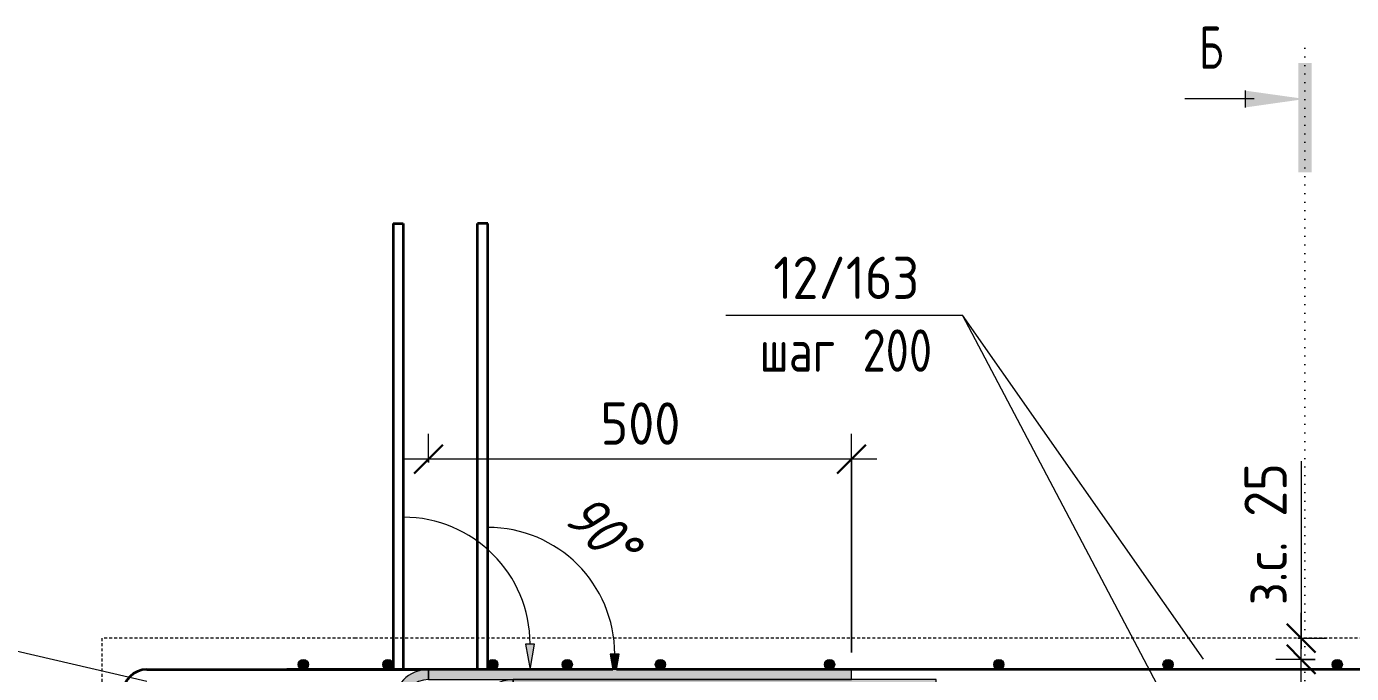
# Model space of a CAD drawing. Header units: millimetres. Extents: x 28954 to 49618, y -2651 to 78735.
# Drawn here: x 38555 to 40121, y -112 to 653 of the extents above; entities that cross this region are included whole.
import ezdxf

# ---------------------------------------------------------------- set-up
doc = ezdxf.new("R2010")
doc.units = ezdxf.units.MM
doc.linetypes.add('01 Штриховая _4 мм_', pattern=[6, 3.5, -2.5])
doc.linetypes.add('04 Пунктир 10мм', pattern=[10, 0, -10])
for name, color, linetype, lineweight in [('AA_Dim', 7, 'Continuous', 9), ('AA_Dim-20', 7, 'Continuous', 9), ('AA_Oformlenie', 7, 'Continuous', 9), ('AA_Razrez', 7, 'Continuous', 9), ('AA_Vinoska', 7, 'Continuous', 9), ('KR_Armatura', 7, 'Continuous', 20), ('KR_Armatura_Tonkie', 7, 'Continuous', 20)]:
    doc.layers.add(name, color=color, linetype=linetype, lineweight=lineweight)
doc.layers.add('AF_Perekritie', color=7, linetype='Continuous', lineweight=60, true_color=0x006a35)
doc.layers.add('AF_Perekritie_Опалубка', color=7, linetype='Continuous', lineweight=60, true_color=0x006a35)
doc.styles.add('ISOCPEUR', font='isocpeur.TTF', dxfattribs={"width": 0.7, "height": 50})
doc.styles.add('ISOCPEUR_1', font='isocpeur.TTF', dxfattribs={"width": 0.9, "height": 50})
doc.styles.add('ISOCPEUR_2', font='isocpeur.TTF', dxfattribs={"width": 0.8, "height": 50})
doc.styles.add('ISOCPEUR_I', font='isocpeui.ttf', dxfattribs={"width": 0.85, "height": 50})
doc.dimstyles.new('00_Точн_3_знака__прозр_', dxfattribs={"dimscale": 304.8, "dimtxt": 50.137748, "dimasz": 0.111549, "dimexe": 0.098425, "dimexo": 0.065617, "dimgap": 0.006562, "dimtad": 1, "dimdec": 3, "dimrnd": 0.001, "dimdsep": 46, "dimtxsty": 'ISOCPEUR_1', "dimblk1": 'OBLIQUE', "dimblk2": 'OBLIQUE', "dimsah": 1, "dimcen": 0.09, "dimdle": 0.098425, "dimazin": 0, "dimtfac": 1, "dimtdec": 4, "dimtix": 1, "dimtmove": 0, "dimatfit": 3, "dimfxl": 1, "dimtvp": 1, "dimtolj": 1, "dimtzin": 0, "dimlwd": 18, "dimlwe": 18, "dimarcsym": 2})
doc.dimstyles.new('00_Точн_3_знака__прозр__1', dxfattribs={"dimscale": 304.8, "dimtxt": 50.137748, "dimasz": 0.111549, "dimexe": 0.098425, "dimexo": 0.065617, "dimgap": 0.006562, "dimtad": 1, "dimdec": 3, "dimrnd": 0.001, "dimdsep": 46, "dimtxsty": 'ISOCPEUR_1', "dimblk1": 'OBLIQUE', "dimblk2": 'OBLIQUE', "dimsah": 1, "dimcen": 0.09, "dimdle": 0.098425, "dimazin": 0, "dimtfac": 1, "dimtdec": 4, "dimtix": 1, "dimtmove": 1, "dimatfit": 3, "dimfxl": 1, "dimtvp": 1, "dimtolj": 1, "dimtzin": 0, "dimlwd": 18, "dimlwe": 18, "dimarcsym": 2})

# ---------------------------------------------------------------- blocks, each defined once
blk = doc.blocks.new('Ktcnybwf - Лестница-3686718-А-А Арм')
at = {"layer": 'AF_Perekritie', "linetype": '01 Штриховая _4 мм_', "lineweight": 20}
for p, q in [((-31880.1, -70), (-32180.1, -70)), ((-32180.1, -70), (-32180.1, -170))]:
    blk.add_line(p, q, dxfattribs=at)
blk = doc.blocks.new('079_Обозначение загиба стержня _ЭлУзла_ - Сплошные линии-3774983-А-А Арм')
at = {"layer": 'AA_Oformlenie'}
for points in [[(-31571.9, -107), (-31568.8, -89), (-31579.4, -89), (-31576.2, -107)], [(-31724.1, -161), (-31723, -153.2), (-31720, -146), (-31715.3, -139.8), (-31709.1, -135), (-31701.8, -132), (-31694.1, -131), (-31694.1, -119), (-31704.9, -120.4), (-31715.1, -124.6), (-31723.8, -131.3), (-31730.4, -140), (-31734.6, -150.1), (-31736.1, -161)], [(-31694.1, -131), (-31194.1, -131), (-31194.1, -119), (-31694.1, -119)]]:
    blk.add_hatch(color=256, dxfattribs=at).paths.add_polyline_path(points)
for p, q in [((-31568.8, -89), (-31579.4, -89)), ((-31579.4, -89), (-31576.2, -107)), ((-31571.9, -107), (-31568.8, -89)), ((-31694.1, -131), (-31694.1, -119)), ((-31194.1, -119), (-31694.1, -119)), ((-31194.1, -119), (-31694.1, -119)), ((-31694.1, -119), (-31694.1, -131)), ((-31194.1, -131), (-31194.1, -119)), ((-31194.1, -131), (-31194.1, -119)), ((-31694.1, -131), (-31194.1, -131)), ((-31694.1, -131), (-31194.1, -131)), ((-31736.1, -161), (-31724.1, -161))]:
    blk.add_line(p, q, dxfattribs=at)
for centre, radius, start, end in [((-31724.1, -89), 150, 0.0049, 90), ((-31694.1, -161), 42, 90, 180), ((-31694.1, -161), 42, 90, 180), ((-31694.1, -161), 30, 90, 180), ((-31694.1, -161), 30, 90, 180)]:
    blk.add_arc(centre, radius, start, end, dxfattribs=at)
blk = doc.blocks.new('079_Обозначение загиба стержня _ЭлУзла_ - Сплошные линии-3773018-А-А Арм')
at = {"layer": 'AA_Oformlenie'}
for points in [[(-31674.1, -107), (-31668.8, -77), (-31679.4, -77)], [(-31824.1, -149), (-31823, -141.2), (-31820, -134), (-31815.3, -127.8), (-31809.1, -123), (-31801.8, -120), (-31794.1, -119), (-31794.1, -107), (-31804.9, -108.4), (-31815.1, -112.6), (-31823.8, -119.3), (-31830.4, -128), (-31834.6, -138.1), (-31836.1, -149)], [(-31794.1, -119), (-31294.1, -119), (-31294.1, -107), (-31794.1, -107)]]:
    blk.add_hatch(color=256, dxfattribs=at).paths.add_polyline_path(points)
for p, q in [((-31668.8, -77), (-31679.4, -77)), ((-31679.4, -77), (-31674.1, -107)), ((-31674.1, -107), (-31668.8, -77)), ((-31794.1, -119), (-31794.1, -107)), ((-31294.1, -107), (-31794.1, -107)), ((-31294.1, -107), (-31794.1, -107)), ((-31794.1, -107), (-31794.1, -119)), ((-31294.1, -119), (-31294.1, -107)), ((-31294.1, -119), (-31294.1, -107)), ((-31794.1, -119), (-31294.1, -119)), ((-31794.1, -119), (-31294.1, -119)), ((-31836.1, -149), (-31824.1, -149))]:
    blk.add_line(p, q, dxfattribs=at)
for centre, radius, start, end in [((-31824.1, -77), 150, 0.0049, 90), ((-31794.1, -149), 42, 90, 180), ((-31794.1, -149), 42, 90, 180), ((-31794.1, -149), 30, 90, 180), ((-31794.1, -149), 30, 90, 180)]:
    blk.add_arc(centre, radius, start, end, dxfattribs=at)
blk = doc.blocks.new('Разрез - Номер узла_ спереди-394134-А-А Арм')
at = {"layer": 'AA_Razrez'}
for points in [[(-30750.2, 480.7), (-30766.2, 480.7), (-30766.2, 609.8), (-30750.2, 609.8)], [(-30829, 557.3), (-30829, 577.2), (-30758.3, 567.3)]]:
    blk.add_hatch(color=256, dxfattribs=at).paths.add_polyline_path(points)
for p, q in [((-30818.3, 567.3), (-30900.2, 567.3)), ((-30829, 577.2), (-30829, 557.3))]:
    blk.add_line(p, q, dxfattribs=at)
blk = doc.blocks.new('DIMBLOCK57-А-А Арм')
at = {"layer": 'AA_Dim-20', "color": 30, "lineweight": 18, "true_color": 0xff8000, "transparency": 16777216}
for p, q in [((40062, 139.3), (40062, -51)), ((40062, -125), (40062, -40)), ((40062, -51), (40062, -82.5)), ((40058, -70), (40092, -70)), ((40062, -70), (40058, -70)), ((40078.6, -95), (40032, -95)), ((40062, -95), (40078.6, -95))]:
    blk.add_line(p, q, dxfattribs=at)
at = {"layer": 'AA_Dim-20', "color": 30, "lineweight": 30, "true_color": 0xff8000, "transparency": 16777216}
for p, q in [((40062, -70), (40045, -53)), ((40062, -95), (40045, -78)), ((40062, -70), (40079, -87)), ((40062, -95), (40079, -112))]:
    blk.add_line(p, q, dxfattribs=at)
at = {"layer": 'AA_Dim-20', "color": 0, "lineweight": 18, "transparency": 16777216, "insert": (39994.9, -31), "char_height": 50, "width": 204.335, "attachment_point": 1, "rotation": 90, "line_spacing_factor": 1.135194, "style": 'ISOCPEUR_1'}
blk.add_mtext('з.с. 25', dxfattribs=at)
blk = doc.blocks.new('_Oblique')
at = {"color": 0, "linetype": 'ByBlock', "lineweight": -2}
blk.add_line((-0.5, -0.5), (0.5, 0.5), dxfattribs=at)
blk = doc.blocks.new('DIMBLOCK76-А-А Арм')
at = {"layer": 'AA_Dim-20', "color": 30, "lineweight": 18, "true_color": 0xff8000, "transparency": 16777216}
for p, q in [((39030.6, 137.5), (39030.6, 171.5)), ((39530.6, -87), (39530.6, 171.5)), ((39560.6, 141.5), (39000.6, 141.5)), ((39030.6, 141.5), (39030.6, 137.5)), ((39530.6, 141.5), (39530.6, -87))]:
    blk.add_line(p, q, dxfattribs=at)
at = {"layer": 'AA_Dim-20', "color": 30, "lineweight": 30, "true_color": 0xff8000, "transparency": 16777216}
for p, q in [((39030.6, 141.5), (39047.6, 158.5)), ((39530.6, 141.5), (39547.6, 158.5)), ((39030.6, 141.5), (39013.6, 124.5)), ((39530.6, 141.5), (39513.6, 124.5))]:
    blk.add_line(p, q, dxfattribs=at)
at = {"layer": 'AA_Dim-20', "color": 0, "lineweight": 18, "transparency": 16777216, "insert": (39233.8, 208.7), "char_height": 50, "width": 112.384, "attachment_point": 1, "line_spacing_factor": 1.135194, "style": 'ISOCPEUR_1'}
blk.add_mtext('500', dxfattribs=at)
blk = doc.blocks.new('042_М_Арматуры - Диам длина поз _ Шаг-2260295-А-А Арм')
at = {"layer": 'AA_Vinoska'}
blk.add_line((-30495.6, -895.6), (-30215.6, -895.6), dxfattribs=at)

msp = doc.modelspace()

# ---------------------------------------------------------------- hatches: boundary and pattern name
at = {"layer": 'KR_Armatura'}
h = msp.add_hatch(color=256, dxfattribs=at)
edge = h.paths.add_edge_path()
edge.add_arc((38882.6234, -101), 6, 0, 360)
for points in [[(38879.6234, -106.1962), (38885.6234, -106.1962), (38888.6234, -101), (38885.6234, -95.8038), (38879.6234, -95.8038), (38876.6234, -101)], [(38979.6234, -106.1962), (38985.6234, -106.1962), (38988.6234, -101), (38985.6234, -95.8038), (38979.6234, -95.8038), (38976.6234, -101)], [(39103.6234, -106.1962), (39109.6234, -106.1962), (39112.6234, -101), (39109.6234, -95.8038), (39103.6234, -95.8038), (39100.6234, -101)], [(39191.6234, -106.1962), (39197.6234, -106.1962), (39200.6234, -101), (39197.6234, -95.8038), (39191.6234, -95.8038), (39188.6234, -101)], [(39301.6234, -106.1962), (39307.6234, -106.1962), (39310.6234, -101), (39307.6234, -95.8038), (39301.6234, -95.8038), (39298.6234, -101)], [(39501.6234, -106.1962), (39507.6234, -106.1962), (39510.6234, -101), (39507.6234, -95.8038), (39501.6234, -95.8038), (39498.6234, -101)], [(39701.6234, -106.1962), (39707.6234, -106.1962), (39710.6234, -101), (39707.6234, -95.8038), (39701.6234, -95.8038), (39698.6234, -101)], [(39901.6234, -106.1962), (39907.6234, -106.1962), (39910.6234, -101), (39907.6234, -95.8038), (39901.6234, -95.8038), (39898.6234, -101)], [(40101.6234, -106.1962), (40107.6234, -106.1962), (40110.6234, -101), (40107.6234, -95.8038), (40101.6234, -95.8038), (40098.6234, -101)]]:
    msp.add_hatch(color=256, dxfattribs=at).paths.add_polyline_path(points)
h = msp.add_hatch(color=256, dxfattribs=at)
edge = h.paths.add_edge_path()
edge.add_arc((38982.6234, -101), 6, 0, 360)
h = msp.add_hatch(color=256, dxfattribs=at)
edge = h.paths.add_edge_path()
edge.add_arc((39106.6234, -101), 6, 0, 360)
h = msp.add_hatch(color=256, dxfattribs=at)
edge = h.paths.add_edge_path()
edge.add_arc((39194.6234, -101), 6, 0, 360)
h = msp.add_hatch(color=256, dxfattribs=at)
edge = h.paths.add_edge_path()
edge.add_arc((39304.6234, -101), 6, 0, 360)
h = msp.add_hatch(color=256, dxfattribs=at)
edge = h.paths.add_edge_path()
edge.add_arc((39504.6234, -101), 6, 0, 360)
h = msp.add_hatch(color=256, dxfattribs=at)
edge = h.paths.add_edge_path()
edge.add_arc((39704.6234, -101), 6, 0, 360)
h = msp.add_hatch(color=256, dxfattribs=at)
edge = h.paths.add_edge_path()
edge.add_arc((39904.6234, -101), 6, 0, 360)
h = msp.add_hatch(color=256, dxfattribs=at)
edge = h.paths.add_edge_path()
edge.add_arc((40104.6234, -101), 6, 0, 360)

# ---------------------------------------------------------------- linework, layer by layer
at = {"layer": 'AA_Razrez', "color": 7, "linetype": '04 Пунктир 10мм', "true_color": 0xffffff}
msp.add_line((40066.3934, 627.2579), (40066.3934, -2441.601), dxfattribs=at)
at = {"layer": 'AA_Vinoska'}
for p, q in [((39943.0084, -222), (39661.8128, 311.9214)), ((39946.4293, -94.8059), (39661.8128, 311.9214)), ((38697.6234, -121), (38169.6118, 0.8077))]:
    msp.add_line(p, q, dxfattribs=at)
at = {"layer": 'AF_Perekritie_Опалубка', "linetype": '01 Штриховая _4 мм_', "lineweight": 20}
msp.add_line((41064.6234, -70), (38944.6234, -70), dxfattribs=at)
at = {"layer": 'KR_Armatura'}
for p, q in [((38879.6234, -95.8038), (38876.6234, -101)), ((38876.6234, -101), (38879.6234, -106.1962)), ((38885.6234, -95.8038), (38879.6234, -95.8038)), ((38879.6234, -106.1962), (38885.6234, -106.1962)), ((38888.6234, -101), (38885.6234, -95.8038)), ((38885.6234, -106.1962), (38888.6234, -101)), ((38979.6234, -95.8038), (38976.6234, -101)), ((38976.6234, -101), (38979.6234, -106.1962)), ((38985.6234, -95.8038), (38979.6234, -95.8038)), ((38979.6234, -106.1962), (38985.6234, -106.1962)), ((38988.6234, -101), (38985.6234, -95.8038)), ((38985.6234, -106.1962), (38988.6234, -101)), ((39103.6234, -95.8038), (39100.6234, -101)), ((39100.6234, -101), (39103.6234, -106.1962)), ((39109.6234, -95.8038), (39103.6234, -95.8038)), ((39103.6234, -106.1962), (39109.6234, -106.1962)), ((39112.6234, -101), (39109.6234, -95.8038)), ((39109.6234, -106.1962), (39112.6234, -101)), ((39191.6234, -95.8038), (39188.6234, -101)), ((39188.6234, -101), (39191.6234, -106.1962)), ((39197.6234, -95.8038), (39191.6234, -95.8038)), ((39191.6234, -106.1962), (39197.6234, -106.1962)), ((39200.6234, -101), (39197.6234, -95.8038)), ((39197.6234, -106.1962), (39200.6234, -101)), ((39301.6234, -95.8038), (39298.6234, -101)), ((39298.6234, -101), (39301.6234, -106.1962)), ((39307.6234, -95.8038), (39301.6234, -95.8038)), ((39301.6234, -106.1962), (39307.6234, -106.1962)), ((39310.6234, -101), (39307.6234, -95.8038)), ((39307.6234, -106.1962), (39310.6234, -101)), ((39501.6234, -95.8038), (39498.6234, -101)), ((39498.6234, -101), (39501.6234, -106.1962)), ((39507.6234, -95.8038), (39501.6234, -95.8038)), ((39501.6234, -106.1962), (39507.6234, -106.1962)), ((39510.6234, -101), (39507.6234, -95.8038)), ((39507.6234, -106.1962), (39510.6234, -101)), ((39701.6234, -95.8038), (39698.6234, -101)), ((39698.6234, -101), (39701.6234, -106.1962)), ((39707.6234, -95.8038), (39701.6234, -95.8038)), ((39701.6234, -106.1962), (39707.6234, -106.1962)), ((39710.6234, -101), (39707.6234, -95.8038)), ((39707.6234, -106.1962), (39710.6234, -101)), ((39901.6234, -95.8038), (39898.6234, -101)), ((39898.6234, -101), (39901.6234, -106.1962)), ((39907.6234, -95.8038), (39901.6234, -95.8038)), ((39901.6234, -106.1962), (39907.6234, -106.1962)), ((39910.6234, -101), (39907.6234, -95.8038)), ((39907.6234, -106.1962), (39910.6234, -101)), ((40101.6234, -95.8038), (40098.6234, -101)), ((40098.6234, -101), (40101.6234, -106.1962)), ((40107.6234, -95.8038), (40101.6234, -95.8038)), ((40101.6234, -106.1962), (40107.6234, -106.1962)), ((40110.6234, -101), (40107.6234, -95.8038)), ((40107.6234, -106.1962), (40110.6234, -101))]:
    msp.add_line(p, q, dxfattribs=at)
for centre in [(38882.6234, -101), (38982.6234, -101), (39106.6234, -101), (39194.6234, -101), (39304.6234, -101), (39504.6234, -101), (39704.6234, -101), (39904.6234, -101), (40104.6234, -101)]:
    msp.add_circle(centre, 6, dxfattribs=at)
at = {"layer": 'KR_Armatura_Tonkie', "lineweight": 35}
for p, q in [((38988.6234, 420), (38988.6234, -107)), ((38988.6234, 420), (39000.6234, 420)), ((39000.6234, 420), (39000.6234, -107)), ((39100.6234, 420), (39088.6234, 420)), ((39088.6234, -107), (39088.6234, 420)), ((39100.6234, -107), (39100.6234, 420)), ((38697.6253, -107), (39019.6253, -107)), ((39248.5074, -107), (38863.2727, -107)), ((39019.6253, -108.484), (39019.6253, -107)), ((40756.5074, -107), (39252.7393, -107))]:
    msp.add_line(p, q, dxfattribs=at)
msp.add_arc((38697.6253, -135), 28, 90, 180, dxfattribs=at)

# ---------------------------------------------------------------- block references
at = {"layer": 'AA_Oformlenie'}
for name in ['079_Обозначение загиба стержня _ЭлУзла_ - Сплошные линии-3773018-А-А Арм', '079_Обозначение загиба стержня _ЭлУзла_ - Сплошные линии-3774983-А-А Арм']:
    msp.add_blockref(name, (70824.685, 0), dxfattribs=at)
at = {"layer": 'AA_Razrez'}
msp.add_blockref('Разрез - Номер узла_ спереди-394134-А-А Арм', (70824.685, 0), dxfattribs=at)
at = {"layer": 'AA_Vinoska'}
msp.add_blockref('042_М_Арматуры - Диам длина поз _ Шаг-2260295-А-А Арм', (69877.3731, 1207.5705), dxfattribs=at)
at = {"layer": 'AF_Perekritie_Опалубка', "linetype": '01 Штриховая _4 мм_', "lineweight": 20}
msp.add_blockref('Ktcnybwf - Лестница-3686718-А-А Арм', (70824.685, 0), dxfattribs=at)

# ---------------------------------------------------------------- texts
at = {"layer": 'AA_Razrez', "insert": (39941.376, 653.1501), "char_height": 50, "width": 33.670875, "attachment_point": 1, "style": 'ISOCPEUR'}
msp.add_mtext('\\fISOCPEUR|b0|i0|c204|p34|;\\W.7;Б', dxfattribs=at)
at = {"layer": 'AA_Vinoska', "char_height": 50, "attachment_point": 1}
for s, insert, width, style in [('12/163', (39438.1256, 380.9264), 210.683475, 'ISOCPEUR_1'), (' 200', (39518.154, 294.9454), 133.4008, 'ISOCPEUR_2'), ('шаг', (39421.8456, 294.9454), 116.7257, 'ISOCPEUR_2')]:
    msp.add_mtext(s, dxfattribs=dict(at, insert=insert, width=width, style=style))
at = {"layer": 'AA_Vinoska', "insert": (39223.2633, 105.1513), "char_height": 50, "width": 106.303763, "attachment_point": 1, "rotation": 315, "style": 'ISOCPEUR_I'}
msp.add_mtext('90°', dxfattribs=at)

# ---------------------------------------------------------------- dimensions: what is measured, and where the dimension line sits
at = {"layer": 'AA_Dim', "color": 30, "lineweight": 18, "true_color": 0xff8000}
dim = msp.add_linear_dim(base=(39030.6234, 141.536), p1=(39530.6234, -107), p2=(39030.6234, 117.4943), angle=0, dimstyle='00_Точн_3_знака__прозр_', override={"dimpost": '<>', "dimfxl": 548.085497}, dxfattribs=at)
dim.commit()
dim.dimension.update_dxf_attribs({"geometry": 'DIMBLOCK76-А-А Арм', "text_midpoint": (39280.6234, 168.536)})
dim = msp.add_linear_dim(base=(40062.0441, -70), p1=(40098.6234, -95), p2=(40038.0025, -70), angle=90, dimstyle='00_Точн_3_знака__прозр__1', override={"dimpost": 'з.с. <>', "dimfxl": 65.573565}, dxfattribs=at)
dim.commit()
dim.dimension.update_dxf_attribs({"geometry": 'DIMBLOCK57-А-А Арм', "text_midpoint": (40028.2415, 71.1728), "dimtype": 160, "text_rotation": 90})

doc.saveas('drawing.dxf')
